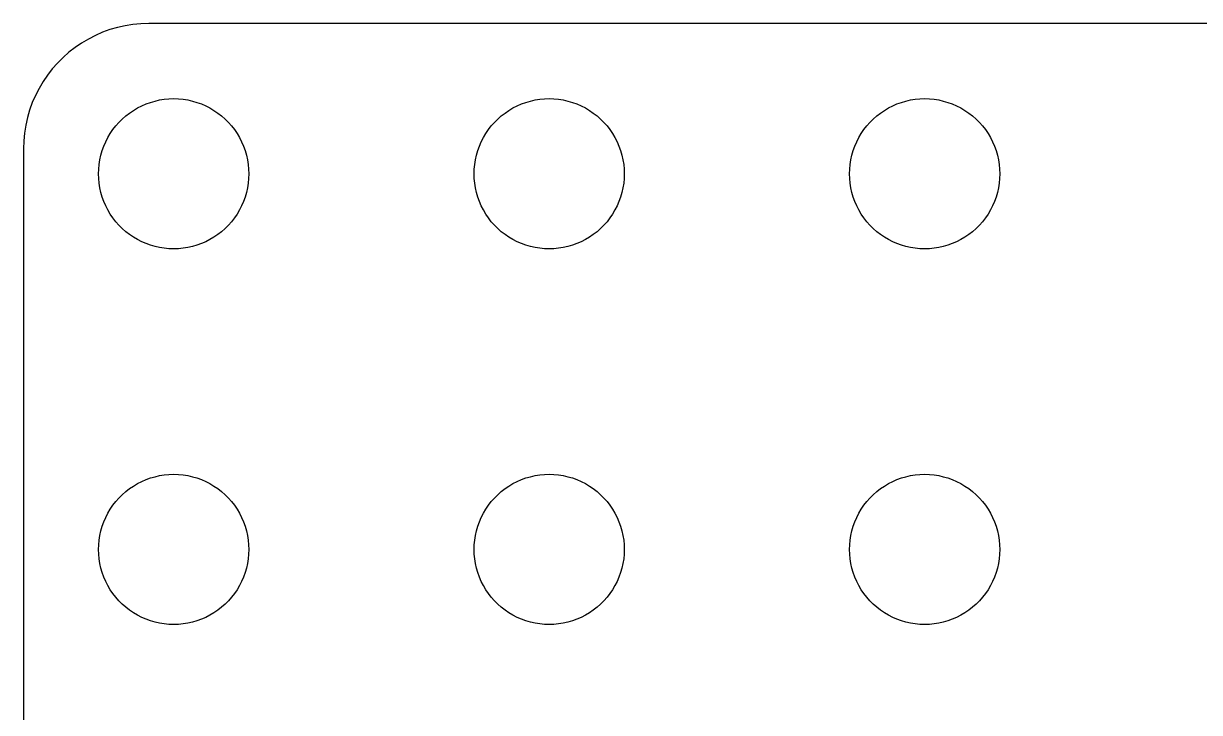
# Model space of a CAD drawing. Header units: metres. Extents: x -51 to 51, y -51 to 51.
# Drawn here: x -51 to -4.02, y 23.49 to 51 of the extents above; entities that cross this region are included whole.
import ezdxf

# ---------------------------------------------------------------- set-up
doc = ezdxf.new("R2010")
doc.units = ezdxf.units.M

msp = doc.modelspace()

# ---------------------------------------------------------------- linework, layer by layer
for p, q in [((-47.5451, 50.7553), (-47.8406, 50.6489)), ((-47.2435, 50.8429), (-47.5451, 50.7553)), ((-46.9369, 50.9114), (-47.2435, 50.8429)), ((-46.6267, 50.9606), (-46.9369, 50.9114)), ((-46.3139, 50.9901), (-46.6267, 50.9606)), ((-46, 51), (-46.3139, 50.9901)), ((46, 51), (-46, 51)), ((-48.4088, 50.3815), (-48.6791, 50.2216)), ((-48.1289, 50.5241), (-48.4088, 50.3815)), ((-47.8406, 50.6489), (-48.1289, 50.5241)), ((-49.1871, 49.8526), (-49.4227, 49.6448)), ((-48.9389, 50.0451), (-49.1871, 49.8526)), ((-48.6791, 50.2216), (-48.9389, 50.0451)), ((-49.6448, 49.4227), (-49.8526, 49.1871)), ((-49.4227, 49.6448), (-49.6448, 49.4227)), ((-50.0451, 48.9389), (-50.2216, 48.6791)), ((-49.8526, 49.1871), (-50.0451, 48.9389)), ((-50.3815, 48.4088), (-50.5241, 48.1289)), ((-50.2216, 48.6791), (-50.3815, 48.4088)), ((-50.5241, 48.1289), (-50.6489, 47.8406)), ((-45.7461, 47.9057), (-45.5621, 47.9469)), ((-45.5621, 47.9469), (-45.376, 47.9763)), ((-45.376, 47.9763), (-45.1884, 47.9941)), ((-45.1884, 47.9941), (-45, 48)), ((-45, 48), (-44.8116, 47.9941)), ((-44.8116, 47.9941), (-44.624, 47.9763)), ((-44.624, 47.9763), (-44.4379, 47.9469)), ((-44.4379, 47.9469), (-44.2539, 47.9057)), ((-30.7461, 47.9057), (-30.5621, 47.9469)), ((-30.5621, 47.9469), (-30.376, 47.9763)), ((-30.376, 47.9763), (-30.1884, 47.9941)), ((-30.1884, 47.9941), (-30, 48)), ((-30, 48), (-29.8116, 47.9941)), ((-29.8116, 47.9941), (-29.624, 47.9763)), ((-29.624, 47.9763), (-29.4379, 47.9469)), ((-29.4379, 47.9469), (-29.2539, 47.9057)), ((-15.7461, 47.9057), (-15.5621, 47.9469)), ((-15.5621, 47.9469), (-15.376, 47.9763)), ((-15.376, 47.9763), (-15.1884, 47.9941)), ((-15.1884, 47.9941), (-15, 48)), ((-15, 48), (-14.8116, 47.9941)), ((-14.8116, 47.9941), (-14.624, 47.9763)), ((-14.624, 47.9763), (-14.4379, 47.9469)), ((-14.4379, 47.9469), (-14.2539, 47.9057)), ((-50.7553, 47.5451), (-50.8429, 47.2435)), ((-50.6489, 47.8406), (-50.7553, 47.5451)), ((-46.7634, 47.427), (-46.6075, 47.533)), ((-46.6075, 47.533), (-46.4453, 47.6289)), ((-46.4453, 47.6289), (-46.2773, 47.7145)), ((-46.2773, 47.7145), (-46.1044, 47.7893)), ((-46.1044, 47.7893), (-45.927, 47.8532)), ((-45.927, 47.8532), (-45.7461, 47.9057)), ((-44.2539, 47.9057), (-44.0729, 47.8532)), ((-44.0729, 47.8532), (-43.8956, 47.7893)), ((-43.8956, 47.7893), (-43.7227, 47.7145)), ((-43.7227, 47.7145), (-43.5547, 47.6289)), ((-43.5547, 47.6289), (-43.3925, 47.533)), ((-43.3925, 47.533), (-43.2366, 47.427)), ((-31.7634, 47.427), (-31.6075, 47.533)), ((-31.6075, 47.533), (-31.4453, 47.6289)), ((-31.4453, 47.6289), (-31.2773, 47.7145)), ((-31.2773, 47.7145), (-31.1044, 47.7893)), ((-31.1044, 47.7893), (-30.927, 47.8532)), ((-30.927, 47.8532), (-30.7461, 47.9057)), ((-29.2539, 47.9057), (-29.0729, 47.8532)), ((-29.0729, 47.8532), (-28.8956, 47.7893)), ((-28.8956, 47.7893), (-28.7227, 47.7145)), ((-28.7227, 47.7145), (-28.5547, 47.6289)), ((-28.5547, 47.6289), (-28.3925, 47.533)), ((-28.3925, 47.533), (-28.2366, 47.427)), ((-16.7634, 47.427), (-16.6075, 47.533)), ((-16.6075, 47.533), (-16.4453, 47.6289)), ((-16.4453, 47.6289), (-16.2773, 47.7145)), ((-16.2773, 47.7145), (-16.1044, 47.7893)), ((-16.1044, 47.7893), (-15.927, 47.8532)), ((-15.927, 47.8532), (-15.7461, 47.9057)), ((-14.2539, 47.9057), (-14.0729, 47.8532)), ((-14.0729, 47.8532), (-13.8956, 47.7893)), ((-13.8956, 47.7893), (-13.7227, 47.7145)), ((-13.7227, 47.7145), (-13.5547, 47.6289)), ((-13.5547, 47.6289), (-13.3925, 47.533)), ((-13.3925, 47.533), (-13.2366, 47.427)), ((-50.8429, 47.2435), (-50.9114, 46.9369)), ((-47.3115, 46.9123), (-47.1869, 47.0536)), ((-47.1869, 47.0536), (-47.0536, 47.1869)), ((-47.0536, 47.1869), (-46.9123, 47.3115)), ((-46.9123, 47.3115), (-46.7634, 47.427)), ((-43.2366, 47.427), (-43.0877, 47.3115)), ((-43.0877, 47.3115), (-42.9464, 47.1869)), ((-42.9464, 47.1869), (-42.8131, 47.0536)), ((-42.8131, 47.0536), (-42.6885, 46.9123)), ((-32.3115, 46.9123), (-32.1869, 47.0536)), ((-32.1869, 47.0536), (-32.0536, 47.1869)), ((-32.0536, 47.1869), (-31.9123, 47.3115)), ((-31.9123, 47.3115), (-31.7634, 47.427)), ((-28.2366, 47.427), (-28.0877, 47.3115)), ((-28.0877, 47.3115), (-27.9464, 47.1869)), ((-27.9464, 47.1869), (-27.8131, 47.0536)), ((-27.8131, 47.0536), (-27.6884, 46.9123)), ((-17.3115, 46.9123), (-17.1869, 47.0536)), ((-17.1869, 47.0536), (-17.0536, 47.1869)), ((-17.0536, 47.1869), (-16.9123, 47.3115)), ((-16.9123, 47.3115), (-16.7634, 47.427)), ((-13.2366, 47.427), (-13.0877, 47.3115)), ((-13.0877, 47.3115), (-12.9464, 47.1869)), ((-12.9464, 47.1869), (-12.8131, 47.0536)), ((-12.8131, 47.0536), (-12.6884, 46.9123)), ((-50.9606, 46.6267), (-50.9901, 46.3139)), ((-50.9114, 46.9369), (-50.9606, 46.6267)), ((-47.6289, 46.4453), (-47.533, 46.6075)), ((-47.533, 46.6075), (-47.427, 46.7634)), ((-47.427, 46.7634), (-47.3115, 46.9123)), ((-42.6885, 46.9123), (-42.5729, 46.7634)), ((-42.5729, 46.7634), (-42.467, 46.6075)), ((-42.467, 46.6075), (-42.3711, 46.4453)), ((-32.6289, 46.4453), (-32.533, 46.6075)), ((-32.533, 46.6075), (-32.427, 46.7634)), ((-32.427, 46.7634), (-32.3115, 46.9123)), ((-27.6884, 46.9123), (-27.5729, 46.7634)), ((-27.5729, 46.7634), (-27.467, 46.6075)), ((-27.467, 46.6075), (-27.3711, 46.4453)), ((-17.6289, 46.4453), (-17.533, 46.6075)), ((-17.533, 46.6075), (-17.427, 46.7634)), ((-17.427, 46.7634), (-17.3115, 46.9123)), ((-12.6884, 46.9123), (-12.5729, 46.7634)), ((-12.5729, 46.7634), (-12.467, 46.6075)), ((-12.467, 46.6075), (-12.3711, 46.4453)), ((-50.9901, 46.3139), (-51, 46)), ((-47.8532, 45.927), (-47.7893, 46.1044)), ((-47.7893, 46.1044), (-47.7145, 46.2773)), ((-47.7145, 46.2773), (-47.6289, 46.4453)), ((-42.3711, 46.4453), (-42.2855, 46.2773)), ((-42.2855, 46.2773), (-42.2107, 46.1044)), ((-42.2107, 46.1044), (-42.1468, 45.927)), ((-32.8532, 45.927), (-32.7893, 46.1044)), ((-32.7893, 46.1044), (-32.7145, 46.2773)), ((-32.7145, 46.2773), (-32.6289, 46.4453)), ((-27.3711, 46.4453), (-27.2855, 46.2773)), ((-27.2855, 46.2773), (-27.2107, 46.1044)), ((-27.2107, 46.1044), (-27.1468, 45.927)), ((-17.8532, 45.927), (-17.7893, 46.1044)), ((-17.7893, 46.1044), (-17.7145, 46.2773)), ((-17.7145, 46.2773), (-17.6289, 46.4453)), ((-12.3711, 46.4453), (-12.2855, 46.2773)), ((-12.2855, 46.2773), (-12.2107, 46.1044)), ((-12.2107, 46.1044), (-12.1468, 45.927)), ((-51, 46), (-51, -46)), ((-47.9469, 45.5621), (-47.9057, 45.7461)), ((-47.9057, 45.7461), (-47.8532, 45.927)), ((-42.1468, 45.927), (-42.0942, 45.7461)), ((-42.0942, 45.7461), (-42.0531, 45.5621)), ((-32.9469, 45.5621), (-32.9057, 45.7461)), ((-32.9057, 45.7461), (-32.8532, 45.927)), ((-27.1468, 45.927), (-27.0942, 45.7461)), ((-27.0942, 45.7461), (-27.0531, 45.5621)), ((-17.9469, 45.5621), (-17.9057, 45.7461)), ((-17.9057, 45.7461), (-17.8532, 45.927)), ((-12.1468, 45.927), (-12.0942, 45.7461)), ((-12.0942, 45.7461), (-12.0531, 45.5621)), ((-48, 45), (-47.9941, 45.1884)), ((-47.9941, 45.1884), (-47.9763, 45.376)), ((-47.9763, 45.376), (-47.9469, 45.5621)), ((-42.0531, 45.5621), (-42.0237, 45.376)), ((-42.0237, 45.376), (-42.0059, 45.1884)), ((-42.0059, 45.1884), (-42, 45)), ((-33, 45), (-32.9941, 45.1884)), ((-32.9941, 45.1884), (-32.9763, 45.376)), ((-32.9763, 45.376), (-32.9469, 45.5621)), ((-27.0531, 45.5621), (-27.0237, 45.376)), ((-27.0237, 45.376), (-27.0059, 45.1884)), ((-27.0059, 45.1884), (-27, 45)), ((-18, 45), (-17.9941, 45.1884)), ((-17.9941, 45.1884), (-17.9763, 45.376)), ((-17.9763, 45.376), (-17.9469, 45.5621)), ((-12.0531, 45.5621), (-12.0237, 45.376)), ((-12.0237, 45.376), (-12.0059, 45.1884)), ((-12.0059, 45.1884), (-12, 45)), ((-47.9941, 44.8116), (-48, 45)), ((-47.9763, 44.624), (-47.9941, 44.8116)), ((-42.0059, 44.8116), (-42.0237, 44.624)), ((-42, 45), (-42.0059, 44.8116)), ((-32.9941, 44.8116), (-33, 45)), ((-32.9763, 44.624), (-32.9941, 44.8116)), ((-27.0059, 44.8116), (-27.0237, 44.624)), ((-27, 45), (-27.0059, 44.8116)), ((-17.9941, 44.8116), (-18, 45)), ((-17.9763, 44.624), (-17.9941, 44.8116)), ((-12.0059, 44.8116), (-12.0237, 44.624)), ((-12, 45), (-12.0059, 44.8116)), ((-47.9469, 44.4379), (-47.9763, 44.624)), ((-47.9057, 44.2539), (-47.9469, 44.4379)), ((-47.8532, 44.0729), (-47.9057, 44.2539)), ((-42.0942, 44.2539), (-42.1468, 44.0729)), ((-42.0531, 44.4379), (-42.0942, 44.2539)), ((-42.0237, 44.624), (-42.0531, 44.4379)), ((-32.9469, 44.4379), (-32.9763, 44.624)), ((-32.9057, 44.2539), (-32.9469, 44.4379)), ((-32.8532, 44.0729), (-32.9057, 44.2539)), ((-27.0942, 44.2539), (-27.1468, 44.0729)), ((-27.0531, 44.4379), (-27.0942, 44.2539)), ((-27.0237, 44.624), (-27.0531, 44.4379)), ((-17.9469, 44.4379), (-17.9763, 44.624)), ((-17.9057, 44.2539), (-17.9469, 44.4379)), ((-17.8532, 44.0729), (-17.9057, 44.2539)), ((-12.0942, 44.2539), (-12.1468, 44.0729)), ((-12.0531, 44.4379), (-12.0942, 44.2539)), ((-12.0237, 44.624), (-12.0531, 44.4379)), ((-47.7893, 43.8956), (-47.8532, 44.0729)), ((-47.7145, 43.7227), (-47.7893, 43.8956)), ((-47.6289, 43.5547), (-47.7145, 43.7227)), ((-42.2855, 43.7227), (-42.3711, 43.5547)), ((-42.2107, 43.8956), (-42.2855, 43.7227)), ((-42.1468, 44.0729), (-42.2107, 43.8956)), ((-32.7893, 43.8956), (-32.8532, 44.0729)), ((-32.7145, 43.7227), (-32.7893, 43.8956)), ((-32.6289, 43.5547), (-32.7145, 43.7227)), ((-27.2855, 43.7227), (-27.3711, 43.5547)), ((-27.2107, 43.8956), (-27.2855, 43.7227)), ((-27.1468, 44.0729), (-27.2107, 43.8956)), ((-17.7893, 43.8956), (-17.8532, 44.0729)), ((-17.7145, 43.7227), (-17.7893, 43.8956)), ((-17.6289, 43.5547), (-17.7145, 43.7227)), ((-12.2855, 43.7227), (-12.3711, 43.5547)), ((-12.2107, 43.8956), (-12.2855, 43.7227)), ((-12.1468, 44.0729), (-12.2107, 43.8956)), ((-47.533, 43.3925), (-47.6289, 43.5547)), ((-47.427, 43.2366), (-47.533, 43.3925)), ((-47.3115, 43.0877), (-47.427, 43.2366)), ((-42.5729, 43.2366), (-42.6885, 43.0877)), ((-42.467, 43.3925), (-42.5729, 43.2366)), ((-42.3711, 43.5547), (-42.467, 43.3925)), ((-32.533, 43.3925), (-32.6289, 43.5547)), ((-32.427, 43.2366), (-32.533, 43.3925)), ((-32.3115, 43.0877), (-32.427, 43.2366)), ((-27.5729, 43.2366), (-27.6884, 43.0877)), ((-27.467, 43.3925), (-27.5729, 43.2366)), ((-27.3711, 43.5547), (-27.467, 43.3925)), ((-17.533, 43.3925), (-17.6289, 43.5547)), ((-17.427, 43.2366), (-17.533, 43.3925)), ((-17.3115, 43.0877), (-17.427, 43.2366)), ((-12.5729, 43.2366), (-12.6884, 43.0877)), ((-12.467, 43.3925), (-12.5729, 43.2366)), ((-12.3711, 43.5547), (-12.467, 43.3925)), ((-47.1869, 42.9464), (-47.3115, 43.0877)), ((-47.0536, 42.8131), (-47.1869, 42.9464)), ((-46.9123, 42.6885), (-47.0536, 42.8131)), ((-42.9464, 42.8131), (-43.0877, 42.6885)), ((-42.8131, 42.9464), (-42.9464, 42.8131)), ((-42.6885, 43.0877), (-42.8131, 42.9464)), ((-32.1869, 42.9464), (-32.3115, 43.0877)), ((-32.0536, 42.8131), (-32.1869, 42.9464)), ((-31.9123, 42.6885), (-32.0536, 42.8131)), ((-27.9464, 42.8131), (-28.0877, 42.6885)), ((-27.8131, 42.9464), (-27.9464, 42.8131)), ((-27.6884, 43.0877), (-27.8131, 42.9464)), ((-17.1869, 42.9464), (-17.3115, 43.0877)), ((-17.0536, 42.8131), (-17.1869, 42.9464)), ((-16.9123, 42.6885), (-17.0536, 42.8131)), ((-12.9464, 42.8131), (-13.0877, 42.6885)), ((-12.8131, 42.9464), (-12.9464, 42.8131)), ((-12.6884, 43.0877), (-12.8131, 42.9464)), ((-46.7634, 42.5729), (-46.9123, 42.6885)), ((-46.6075, 42.467), (-46.7634, 42.5729)), ((-46.4453, 42.3711), (-46.6075, 42.467)), ((-46.2773, 42.2855), (-46.4453, 42.3711)), ((-46.1044, 42.2107), (-46.2773, 42.2855)), ((-43.7227, 42.2855), (-43.8956, 42.2107)), ((-43.5547, 42.3711), (-43.7227, 42.2855)), ((-43.3925, 42.467), (-43.5547, 42.3711)), ((-43.2366, 42.5729), (-43.3925, 42.467)), ((-43.0877, 42.6885), (-43.2366, 42.5729)), ((-31.7634, 42.5729), (-31.9123, 42.6885)), ((-31.6075, 42.467), (-31.7634, 42.5729)), ((-31.4453, 42.3711), (-31.6075, 42.467)), ((-31.2773, 42.2855), (-31.4453, 42.3711)), ((-31.1044, 42.2107), (-31.2773, 42.2855)), ((-28.7227, 42.2855), (-28.8956, 42.2107)), ((-28.5547, 42.3711), (-28.7227, 42.2855)), ((-28.3925, 42.467), (-28.5547, 42.3711)), ((-28.2366, 42.5729), (-28.3925, 42.467)), ((-28.0877, 42.6885), (-28.2366, 42.5729)), ((-16.7634, 42.5729), (-16.9123, 42.6885)), ((-16.6075, 42.467), (-16.7634, 42.5729)), ((-16.4453, 42.3711), (-16.6075, 42.467)), ((-16.2773, 42.2855), (-16.4453, 42.3711)), ((-16.1044, 42.2107), (-16.2773, 42.2855)), ((-13.7227, 42.2855), (-13.8956, 42.2107)), ((-13.5547, 42.3711), (-13.7227, 42.2855)), ((-13.3925, 42.467), (-13.5547, 42.3711)), ((-13.2366, 42.5729), (-13.3925, 42.467)), ((-13.0877, 42.6885), (-13.2366, 42.5729)), ((-45.927, 42.1468), (-46.1044, 42.2107)), ((-45.7461, 42.0942), (-45.927, 42.1468)), ((-45.5621, 42.0531), (-45.7461, 42.0942)), ((-45.376, 42.0237), (-45.5621, 42.0531)), ((-45.1884, 42.0059), (-45.376, 42.0237)), ((-45, 42), (-45.1884, 42.0059)), ((-44.8116, 42.0059), (-45, 42)), ((-44.624, 42.0237), (-44.8116, 42.0059)), ((-44.4379, 42.0531), (-44.624, 42.0237)), ((-44.2539, 42.0942), (-44.4379, 42.0531)), ((-44.0729, 42.1468), (-44.2539, 42.0942)), ((-43.8956, 42.2107), (-44.0729, 42.1468)), ((-30.927, 42.1468), (-31.1044, 42.2107)), ((-30.7461, 42.0942), (-30.927, 42.1468)), ((-30.5621, 42.0531), (-30.7461, 42.0942)), ((-30.376, 42.0237), (-30.5621, 42.0531)), ((-30.1884, 42.0059), (-30.376, 42.0237)), ((-30, 42), (-30.1884, 42.0059)), ((-29.8116, 42.0059), (-30, 42)), ((-29.624, 42.0237), (-29.8116, 42.0059)), ((-29.4379, 42.0531), (-29.624, 42.0237)), ((-29.2539, 42.0942), (-29.4379, 42.0531)), ((-29.0729, 42.1468), (-29.2539, 42.0942)), ((-28.8956, 42.2107), (-29.0729, 42.1468)), ((-15.927, 42.1468), (-16.1044, 42.2107)), ((-15.7461, 42.0942), (-15.927, 42.1468)), ((-15.5621, 42.0531), (-15.7461, 42.0942)), ((-15.376, 42.0237), (-15.5621, 42.0531)), ((-15.1884, 42.0059), (-15.376, 42.0237)), ((-15, 42), (-15.1884, 42.0059)), ((-14.8116, 42.0059), (-15, 42)), ((-14.624, 42.0237), (-14.8116, 42.0059)), ((-14.4379, 42.0531), (-14.624, 42.0237)), ((-14.2539, 42.0942), (-14.4379, 42.0531)), ((-14.0729, 42.1468), (-14.2539, 42.0942)), ((-13.8956, 42.2107), (-14.0729, 42.1468)), ((-45.927, 32.8532), (-45.7461, 32.9057)), ((-45.7461, 32.9057), (-45.5621, 32.9469)), ((-45.5621, 32.9469), (-45.376, 32.9763)), ((-45.376, 32.9763), (-45.1884, 32.9941)), ((-45.1884, 32.9941), (-45, 33)), ((-45, 33), (-44.8116, 32.9941)), ((-44.8116, 32.9941), (-44.624, 32.9763)), ((-44.624, 32.9763), (-44.4379, 32.9469)), ((-44.4379, 32.9469), (-44.2539, 32.9057)), ((-44.2539, 32.9057), (-44.0729, 32.8532)), ((-30.927, 32.8532), (-30.7461, 32.9057)), ((-30.7461, 32.9057), (-30.5621, 32.9469)), ((-30.5621, 32.9469), (-30.376, 32.9763)), ((-30.376, 32.9763), (-30.1884, 32.9941)), ((-30.1884, 32.9941), (-30, 33)), ((-30, 33), (-29.8116, 32.9941)), ((-29.8116, 32.9941), (-29.624, 32.9763)), ((-29.624, 32.9763), (-29.4379, 32.9469)), ((-29.4379, 32.9469), (-29.2539, 32.9057)), ((-29.2539, 32.9057), (-29.0729, 32.8532)), ((-15.927, 32.8532), (-15.7461, 32.9057)), ((-15.7461, 32.9057), (-15.5621, 32.9469)), ((-15.5621, 32.9469), (-15.376, 32.9763)), ((-15.376, 32.9763), (-15.1884, 32.9941)), ((-15.1884, 32.9941), (-15, 33)), ((-15, 33), (-14.8116, 32.9941)), ((-14.8116, 32.9941), (-14.624, 32.9763)), ((-14.624, 32.9763), (-14.4379, 32.9469)), ((-14.4379, 32.9469), (-14.2539, 32.9057)), ((-14.2539, 32.9057), (-14.0729, 32.8532)), ((-46.9123, 32.3115), (-46.7634, 32.427)), ((-46.7634, 32.427), (-46.6075, 32.533)), ((-46.6075, 32.533), (-46.4453, 32.6289)), ((-46.4453, 32.6289), (-46.2773, 32.7145)), ((-46.2773, 32.7145), (-46.1044, 32.7893)), ((-46.1044, 32.7893), (-45.927, 32.8532)), ((-44.0729, 32.8532), (-43.8956, 32.7893)), ((-43.8956, 32.7893), (-43.7227, 32.7145)), ((-43.7227, 32.7145), (-43.5547, 32.6289)), ((-43.5547, 32.6289), (-43.3925, 32.533)), ((-43.3925, 32.533), (-43.2366, 32.427)), ((-43.2366, 32.427), (-43.0877, 32.3115)), ((-31.9123, 32.3115), (-31.7634, 32.427)), ((-31.7634, 32.427), (-31.6075, 32.533)), ((-31.6075, 32.533), (-31.4453, 32.6289)), ((-31.4453, 32.6289), (-31.2773, 32.7145)), ((-31.2773, 32.7145), (-31.1044, 32.7893)), ((-31.1044, 32.7893), (-30.927, 32.8532)), ((-29.0729, 32.8532), (-28.8956, 32.7893)), ((-28.8956, 32.7893), (-28.7227, 32.7145)), ((-28.7227, 32.7145), (-28.5547, 32.6289)), ((-28.5547, 32.6289), (-28.3925, 32.533)), ((-28.3925, 32.533), (-28.2366, 32.427)), ((-28.2366, 32.427), (-28.0877, 32.3115)), ((-16.9123, 32.3115), (-16.7634, 32.427)), ((-16.7634, 32.427), (-16.6075, 32.533)), ((-16.6075, 32.533), (-16.4453, 32.6289)), ((-16.4453, 32.6289), (-16.2773, 32.7145)), ((-16.2773, 32.7145), (-16.1044, 32.7893)), ((-16.1044, 32.7893), (-15.927, 32.8532)), ((-14.0729, 32.8532), (-13.8956, 32.7893)), ((-13.8956, 32.7893), (-13.7227, 32.7145)), ((-13.7227, 32.7145), (-13.5547, 32.6289)), ((-13.5547, 32.6289), (-13.3925, 32.533)), ((-13.3925, 32.533), (-13.2366, 32.427)), ((-13.2366, 32.427), (-13.0877, 32.3115)), ((-47.3115, 31.9123), (-47.1869, 32.0536)), ((-47.1869, 32.0536), (-47.0536, 32.1869)), ((-47.0536, 32.1869), (-46.9123, 32.3115)), ((-43.0877, 32.3115), (-42.9464, 32.1869)), ((-42.9464, 32.1869), (-42.8131, 32.0536)), ((-42.8131, 32.0536), (-42.6885, 31.9123)), ((-32.3115, 31.9123), (-32.1869, 32.0536)), ((-32.1869, 32.0536), (-32.0536, 32.1869)), ((-32.0536, 32.1869), (-31.9123, 32.3115)), ((-28.0877, 32.3115), (-27.9464, 32.1869)), ((-27.9464, 32.1869), (-27.8131, 32.0536)), ((-27.8131, 32.0536), (-27.6884, 31.9123)), ((-17.3115, 31.9123), (-17.1869, 32.0536)), ((-17.1869, 32.0536), (-17.0536, 32.1869)), ((-17.0536, 32.1869), (-16.9123, 32.3115)), ((-13.0877, 32.3115), (-12.9464, 32.1869)), ((-12.9464, 32.1869), (-12.8131, 32.0536)), ((-12.8131, 32.0536), (-12.6884, 31.9123)), ((-47.6289, 31.4453), (-47.533, 31.6075)), ((-47.533, 31.6075), (-47.427, 31.7634)), ((-47.427, 31.7634), (-47.3115, 31.9123)), ((-42.6885, 31.9123), (-42.5729, 31.7634)), ((-42.5729, 31.7634), (-42.467, 31.6075)), ((-42.467, 31.6075), (-42.3711, 31.4453)), ((-32.6289, 31.4453), (-32.533, 31.6075)), ((-32.533, 31.6075), (-32.427, 31.7634)), ((-32.427, 31.7634), (-32.3115, 31.9123)), ((-27.6884, 31.9123), (-27.5729, 31.7634)), ((-27.5729, 31.7634), (-27.467, 31.6075)), ((-27.467, 31.6075), (-27.3711, 31.4453)), ((-17.6289, 31.4453), (-17.533, 31.6075)), ((-17.533, 31.6075), (-17.427, 31.7634)), ((-17.427, 31.7634), (-17.3115, 31.9123)), ((-12.6884, 31.9123), (-12.5729, 31.7634)), ((-12.5729, 31.7634), (-12.467, 31.6075)), ((-12.467, 31.6075), (-12.3711, 31.4453)), ((-47.8532, 30.927), (-47.7893, 31.1044)), ((-47.7893, 31.1044), (-47.7145, 31.2773)), ((-47.7145, 31.2773), (-47.6289, 31.4453)), ((-42.3711, 31.4453), (-42.2855, 31.2773)), ((-42.2855, 31.2773), (-42.2107, 31.1044)), ((-42.2107, 31.1044), (-42.1468, 30.927)), ((-32.8532, 30.927), (-32.7893, 31.1044)), ((-32.7893, 31.1044), (-32.7145, 31.2773)), ((-32.7145, 31.2773), (-32.6289, 31.4453)), ((-27.3711, 31.4453), (-27.2855, 31.2773)), ((-27.2855, 31.2773), (-27.2107, 31.1044)), ((-27.2107, 31.1044), (-27.1468, 30.927)), ((-17.8532, 30.927), (-17.7893, 31.1044)), ((-17.7893, 31.1044), (-17.7145, 31.2773)), ((-17.7145, 31.2773), (-17.6289, 31.4453)), ((-12.3711, 31.4453), (-12.2855, 31.2773)), ((-12.2855, 31.2773), (-12.2107, 31.1044)), ((-12.2107, 31.1044), (-12.1468, 30.927)), ((-47.9763, 30.376), (-47.9469, 30.5621)), ((-47.9469, 30.5621), (-47.9057, 30.7461)), ((-47.9057, 30.7461), (-47.8532, 30.927)), ((-42.1468, 30.927), (-42.0942, 30.7461)), ((-42.0942, 30.7461), (-42.0531, 30.5621)), ((-42.0531, 30.5621), (-42.0237, 30.376)), ((-32.9763, 30.376), (-32.9469, 30.5621)), ((-32.9469, 30.5621), (-32.9057, 30.7461)), ((-32.9057, 30.7461), (-32.8532, 30.927)), ((-27.1468, 30.927), (-27.0942, 30.7461)), ((-27.0942, 30.7461), (-27.0531, 30.5621)), ((-27.0531, 30.5621), (-27.0237, 30.376)), ((-17.9763, 30.376), (-17.9469, 30.5621)), ((-17.9469, 30.5621), (-17.9057, 30.7461)), ((-17.9057, 30.7461), (-17.8532, 30.927)), ((-12.1468, 30.927), (-12.0942, 30.7461)), ((-12.0942, 30.7461), (-12.0531, 30.5621)), ((-12.0531, 30.5621), (-12.0237, 30.376)), ((-48, 30), (-47.9941, 30.1884)), ((-47.9941, 30.1884), (-47.9763, 30.376)), ((-42.0237, 30.376), (-42.0059, 30.1884)), ((-42.0059, 30.1884), (-42, 30)), ((-33, 30), (-32.9941, 30.1884)), ((-32.9941, 30.1884), (-32.9763, 30.376)), ((-27.0237, 30.376), (-27.0059, 30.1884)), ((-27.0059, 30.1884), (-27, 30)), ((-18, 30), (-17.9941, 30.1884)), ((-17.9941, 30.1884), (-17.9763, 30.376)), ((-12.0237, 30.376), (-12.0059, 30.1884)), ((-12.0059, 30.1884), (-12, 30)), ((-47.9941, 29.8116), (-48, 30)), ((-47.9763, 29.624), (-47.9941, 29.8116)), ((-47.9469, 29.4379), (-47.9763, 29.624)), ((-42.0237, 29.624), (-42.0531, 29.4379)), ((-42.0059, 29.8116), (-42.0237, 29.624)), ((-42, 30), (-42.0059, 29.8116)), ((-32.9941, 29.8116), (-33, 30)), ((-32.9763, 29.624), (-32.9941, 29.8116)), ((-32.9469, 29.4379), (-32.9763, 29.624)), ((-27.0237, 29.624), (-27.0531, 29.4379)), ((-27.0059, 29.8116), (-27.0237, 29.624)), ((-27, 30), (-27.0059, 29.8116)), ((-17.9941, 29.8116), (-18, 30)), ((-17.9763, 29.624), (-17.9941, 29.8116)), ((-17.9469, 29.4379), (-17.9763, 29.624)), ((-12.0237, 29.624), (-12.0531, 29.4379)), ((-12.0059, 29.8116), (-12.0237, 29.624)), ((-12, 30), (-12.0059, 29.8116)), ((-47.9057, 29.2539), (-47.9469, 29.4379)), ((-47.8532, 29.0729), (-47.9057, 29.2539)), ((-42.0942, 29.2539), (-42.1468, 29.0729)), ((-42.0531, 29.4379), (-42.0942, 29.2539)), ((-32.9057, 29.2539), (-32.9469, 29.4379)), ((-32.8532, 29.0729), (-32.9057, 29.2539)), ((-27.0942, 29.2539), (-27.1468, 29.0729)), ((-27.0531, 29.4379), (-27.0942, 29.2539)), ((-17.9057, 29.2539), (-17.9469, 29.4379)), ((-17.8532, 29.0729), (-17.9057, 29.2539)), ((-12.0942, 29.2539), (-12.1468, 29.0729)), ((-12.0531, 29.4379), (-12.0942, 29.2539)), ((-47.7893, 28.8956), (-47.8532, 29.0729)), ((-47.7145, 28.7227), (-47.7893, 28.8956)), ((-47.6289, 28.5547), (-47.7145, 28.7227)), ((-42.2855, 28.7227), (-42.3711, 28.5547)), ((-42.2107, 28.8956), (-42.2855, 28.7227)), ((-42.1468, 29.0729), (-42.2107, 28.8956)), ((-32.7893, 28.8956), (-32.8532, 29.0729)), ((-32.7145, 28.7227), (-32.7893, 28.8956)), ((-32.6289, 28.5547), (-32.7145, 28.7227)), ((-27.2855, 28.7227), (-27.3711, 28.5547)), ((-27.2107, 28.8956), (-27.2855, 28.7227)), ((-27.1468, 29.0729), (-27.2107, 28.8956)), ((-17.7893, 28.8956), (-17.8532, 29.0729)), ((-17.7145, 28.7227), (-17.7893, 28.8956)), ((-17.6289, 28.5547), (-17.7145, 28.7227)), ((-12.2855, 28.7227), (-12.3711, 28.5547)), ((-12.2107, 28.8956), (-12.2855, 28.7227)), ((-12.1468, 29.0729), (-12.2107, 28.8956)), ((-47.533, 28.3925), (-47.6289, 28.5547)), ((-47.427, 28.2366), (-47.533, 28.3925)), ((-47.3115, 28.0877), (-47.427, 28.2366)), ((-42.5729, 28.2366), (-42.6885, 28.0877)), ((-42.467, 28.3925), (-42.5729, 28.2366)), ((-42.3711, 28.5547), (-42.467, 28.3925)), ((-32.533, 28.3925), (-32.6289, 28.5547)), ((-32.427, 28.2366), (-32.533, 28.3925)), ((-32.3115, 28.0877), (-32.427, 28.2366)), ((-27.5729, 28.2366), (-27.6884, 28.0877)), ((-27.467, 28.3925), (-27.5729, 28.2366)), ((-27.3711, 28.5547), (-27.467, 28.3925)), ((-17.533, 28.3925), (-17.6289, 28.5547)), ((-17.427, 28.2366), (-17.533, 28.3925)), ((-17.3115, 28.0877), (-17.427, 28.2366)), ((-12.5729, 28.2366), (-12.6884, 28.0877)), ((-12.467, 28.3925), (-12.5729, 28.2366)), ((-12.3711, 28.5547), (-12.467, 28.3925)), ((-47.1869, 27.9464), (-47.3115, 28.0877)), ((-47.0536, 27.8131), (-47.1869, 27.9464)), ((-46.9123, 27.6884), (-47.0536, 27.8131)), ((-42.9464, 27.8131), (-43.0877, 27.6884)), ((-42.8131, 27.9464), (-42.9464, 27.8131)), ((-42.6885, 28.0877), (-42.8131, 27.9464)), ((-32.1869, 27.9464), (-32.3115, 28.0877)), ((-32.0536, 27.8131), (-32.1869, 27.9464)), ((-31.9123, 27.6884), (-32.0536, 27.8131)), ((-27.9464, 27.8131), (-28.0877, 27.6884)), ((-27.8131, 27.9464), (-27.9464, 27.8131)), ((-27.6884, 28.0877), (-27.8131, 27.9464)), ((-17.1869, 27.9464), (-17.3115, 28.0877)), ((-17.0536, 27.8131), (-17.1869, 27.9464)), ((-16.9123, 27.6884), (-17.0536, 27.8131)), ((-12.9464, 27.8131), (-13.0877, 27.6884)), ((-12.8131, 27.9464), (-12.9464, 27.8131)), ((-12.6884, 28.0877), (-12.8131, 27.9464)), ((-46.7634, 27.5729), (-46.9123, 27.6884)), ((-46.6075, 27.467), (-46.7634, 27.5729)), ((-46.4453, 27.3711), (-46.6075, 27.467)), ((-46.2773, 27.2855), (-46.4453, 27.3711)), ((-46.1044, 27.2107), (-46.2773, 27.2855)), ((-43.7227, 27.2855), (-43.8956, 27.2107)), ((-43.5547, 27.3711), (-43.7227, 27.2855)), ((-43.3925, 27.467), (-43.5547, 27.3711)), ((-43.2366, 27.5729), (-43.3925, 27.467)), ((-43.0877, 27.6884), (-43.2366, 27.5729)), ((-31.7634, 27.5729), (-31.9123, 27.6884)), ((-31.6075, 27.467), (-31.7634, 27.5729)), ((-31.4453, 27.3711), (-31.6075, 27.467)), ((-31.2773, 27.2855), (-31.4453, 27.3711)), ((-31.1044, 27.2107), (-31.2773, 27.2855)), ((-28.7227, 27.2855), (-28.8956, 27.2107)), ((-28.5547, 27.3711), (-28.7227, 27.2855)), ((-28.3925, 27.467), (-28.5547, 27.3711)), ((-28.2366, 27.5729), (-28.3925, 27.467)), ((-28.0877, 27.6884), (-28.2366, 27.5729)), ((-16.7634, 27.5729), (-16.9123, 27.6884)), ((-16.6075, 27.467), (-16.7634, 27.5729)), ((-16.4453, 27.3711), (-16.6075, 27.467)), ((-16.2773, 27.2855), (-16.4453, 27.3711)), ((-16.1044, 27.2107), (-16.2773, 27.2855)), ((-13.7227, 27.2855), (-13.8956, 27.2107)), ((-13.5547, 27.3711), (-13.7227, 27.2855)), ((-13.3925, 27.467), (-13.5547, 27.3711)), ((-13.2366, 27.5729), (-13.3925, 27.467)), ((-13.0877, 27.6884), (-13.2366, 27.5729)), ((-45.927, 27.1468), (-46.1044, 27.2107)), ((-45.7461, 27.0942), (-45.927, 27.1468)), ((-45.5621, 27.0531), (-45.7461, 27.0942)), ((-45.376, 27.0237), (-45.5621, 27.0531)), ((-45.1884, 27.0059), (-45.376, 27.0237)), ((-45, 27), (-45.1884, 27.0059)), ((-44.8116, 27.0059), (-45, 27)), ((-44.624, 27.0237), (-44.8116, 27.0059)), ((-44.4379, 27.0531), (-44.624, 27.0237)), ((-44.2539, 27.0942), (-44.4379, 27.0531)), ((-44.0729, 27.1468), (-44.2539, 27.0942)), ((-43.8956, 27.2107), (-44.0729, 27.1468)), ((-30.927, 27.1468), (-31.1044, 27.2107)), ((-30.7461, 27.0942), (-30.927, 27.1468)), ((-30.5621, 27.0531), (-30.7461, 27.0942)), ((-30.376, 27.0237), (-30.5621, 27.0531)), ((-30.1884, 27.0059), (-30.376, 27.0237)), ((-30, 27), (-30.1884, 27.0059)), ((-29.8116, 27.0059), (-30, 27)), ((-29.624, 27.0237), (-29.8116, 27.0059)), ((-29.4379, 27.0531), (-29.624, 27.0237)), ((-29.2539, 27.0942), (-29.4379, 27.0531)), ((-29.0729, 27.1468), (-29.2539, 27.0942)), ((-28.8956, 27.2107), (-29.0729, 27.1468)), ((-15.927, 27.1468), (-16.1044, 27.2107)), ((-15.7461, 27.0942), (-15.927, 27.1468)), ((-15.5621, 27.0531), (-15.7461, 27.0942)), ((-15.376, 27.0237), (-15.5621, 27.0531)), ((-15.1884, 27.0059), (-15.376, 27.0237)), ((-15, 27), (-15.1884, 27.0059)), ((-14.8116, 27.0059), (-15, 27)), ((-14.624, 27.0237), (-14.8116, 27.0059)), ((-14.4379, 27.0531), (-14.624, 27.0237)), ((-14.2539, 27.0942), (-14.4379, 27.0531)), ((-14.0729, 27.1468), (-14.2539, 27.0942)), ((-13.8956, 27.2107), (-14.0729, 27.1468))]:
    msp.add_line(p, q)

doc.saveas('drawing.dxf')
